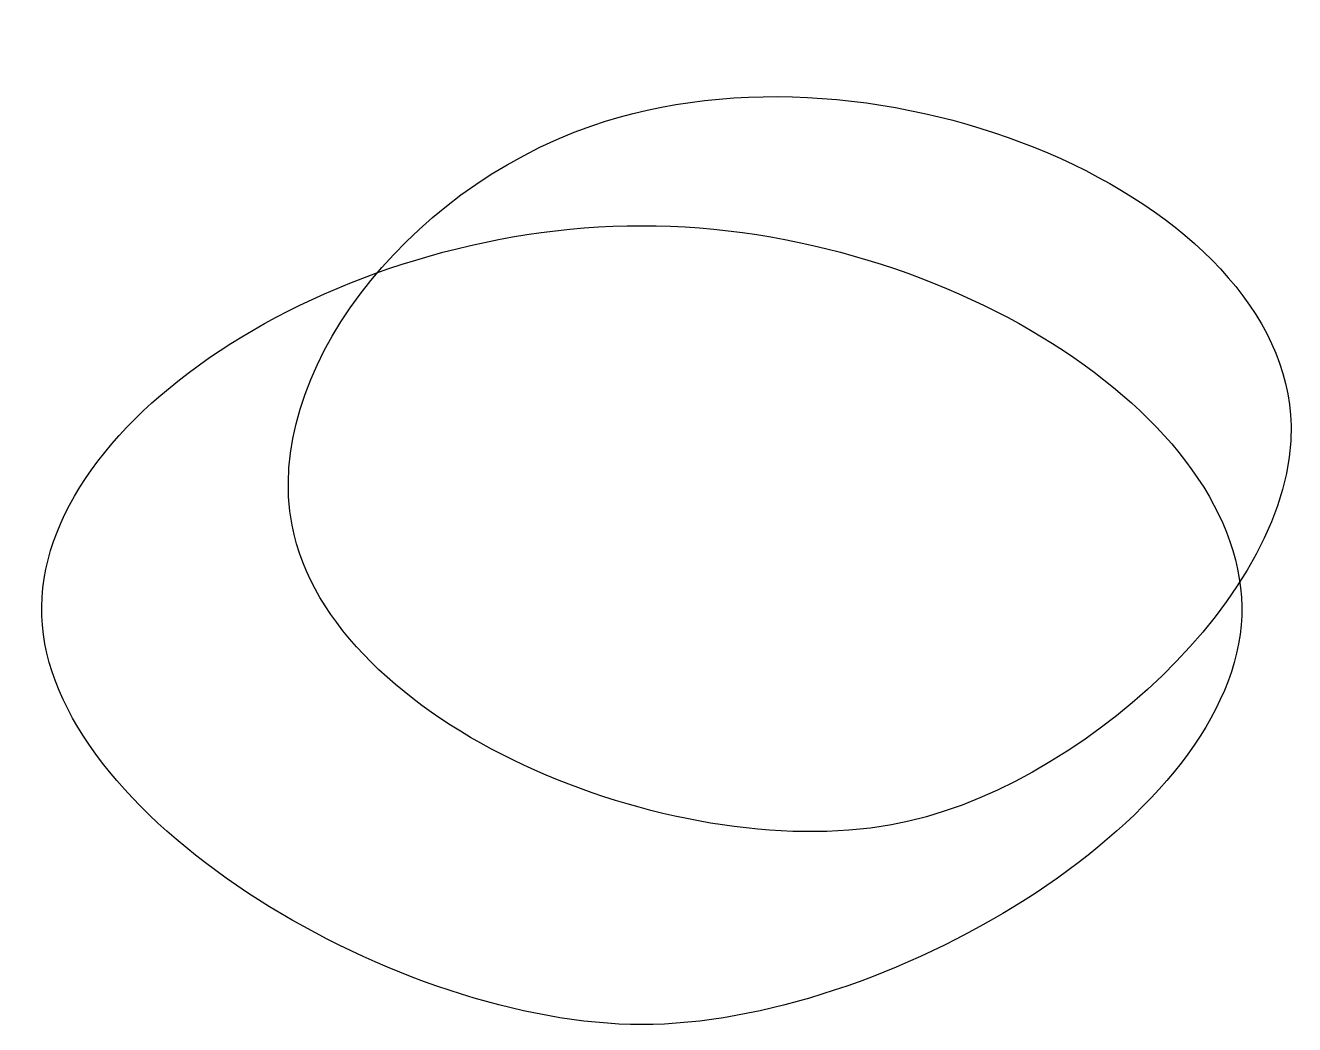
# Model space of a CAD drawing. Header units: millimetres. Extents: x 2.7 to 28.1, y 2 to 22.
import ezdxf

# ---------------------------------------------------------------- set-up
doc = ezdxf.new("R2010")
doc.units = ezdxf.units.MM
doc.layers.get('0').update_dxf_attribs({"lineweight": 25})

msp = doc.modelspace()

# ---------------------------------------------------------------- linework, layer by layer
msp.add_open_spline([(20, 6), (23.711, 6.671), (33.94, 15.958), (14.445, 24.292), (3.688, 10.052), (15.599, 5.205), (20, 6)], degree=3, knots=[0, 0, 0, 0, 11.313708, 26.545255, 36.545255, 49.961663, 49.961663, 49.961663, 49.961663])
msp.add_open_spline([(15, 2), (19.807, 2), (33.511, 10), (15, 22), (-3.511, 10), (10.193, 2), (15, 2)], degree=3)

doc.saveas('drawing.dxf')
